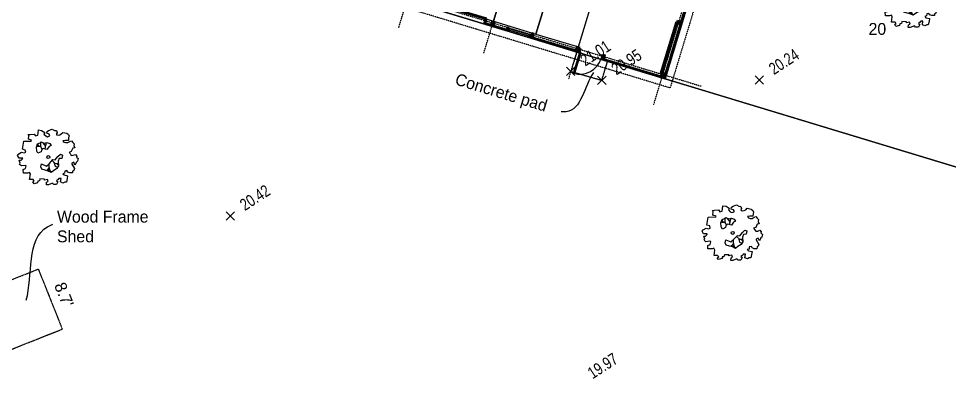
# Model space of a CAD drawing. Header units: inches. Extents: x -625442 to 34963, y -27993 to 66986.
# Drawn here: x -335138 to -333629, y 29315 to 29901 of the extents above; entities that cross this region are included whole.
import ezdxf
from ezdxf.enums import TextEntityAlignment as Align

# ---------------------------------------------------------------- set-up
doc = ezdxf.new("R2010")
doc.units = ezdxf.units.IN
doc.header["$LTSCALE"] = 0.5
doc.header["$MEASUREMENT"] = 0
doc.linetypes.add('DASHED2', pattern=[0.375, 0.25, -0.125])
doc.linetypes.add('HIDDEN2', pattern=[0.1875, 0.125, -0.0625])
for name, color, linetype in [('BUILDING', 253, 'DASHED2'), ('EDGE OF CONCRETE', 253, 'DASHED2'), ('P-ABOVE', 201, 'HIDDEN2'), ('P-BELOW-LIGHT', 143, 'Continuous'), ('P-BELOW-MED', 145, 'Continuous'), ('P-DOOR', 51, 'Continuous'), ('P-WALL', 90, 'Continuous'), ('P-WINDOW', 213, 'Continuous'), ('SPOT ELEVATION TEXT', 252, 'Continuous'), ('TEXT', 7, 'Continuous'), ('Trees-Anno', 43, 'Continuous'), ('TreesMARK', 46, 'Continuous')]:
    doc.layers.add(name, color=color, linetype=linetype)
doc.styles.add('BLDG', font='IC-Romans.shx', dxfattribs={"width": 0.8})
doc.styles.add('TXT', font='IC-Romans.shx')
doc.dimstyles.new('20 SCALE', dxfattribs={"dimtxt": 1.6, "dimasz": 2, "dimexe": 0.18, "dimexo": 0.0625, "dimgap": 0.04, "dimtad": 0, "dimdec": 1, "dimzin": 0, "dimdsep": 46, "dimtxsty": 'BLDG', "dimcen": 0.09, "dimaunit": 1, "dimadec": 4, "dimazin": 0, "dimtfac": 1, "dimtdec": 1, "dimtofl": 0, "dimtmove": 2, "dimatfit": 3, "dimfxl": 1, "dimtolj": 1, "dimtzin": 0, "dimarcsym": 0})

# ---------------------------------------------------------------- blocks, each defined once
blk = doc.blocks.new('SPT10')
at = {"color": 0, "linetype": 'Continuous'}
for p, q in [((-0.354, -0.354), (0.354, 0.354)), ((0.354, -0.354), (-0.354, 0.354))]:
    blk.add_line(p, q, dxfattribs=at)
blk = doc.blocks.new('TREE11')
at = {"linetype": 'Continuous'}
for p, q in [((-0.134, 0.178), (-0.184, 0.176)), ((-0.156, 0.177), (-0.179, 0.211)), ((-0.132, 0.24), (-0.134, 0.178)), ((-0.134, 0.178), (-0.103, 0.129)), ((-0.094, 0.242), (-0.047, 0.184)), ((-0.034, 0.247), (-0.058, 0.14)), ((0.008, -0.119), (0.006, -0.244)), ((0.065, -0.059), (0.113, -0.104)), ((0.096, -0.089), (0.115, -0.156)), ((0.113, -0.104), (0.17, -0.108)), ((0.115, -0.156), (0.157, -0.173)), ((0.141, -0.107), (0.163, -0.133)), ((0.006, -0.194), (-0.03, -0.231)), ((0.008, -0.167), (0.027, -0.23)), ((0.027, -0.23), (0.058, -0.256))]:
    blk.add_line(p, q, dxfattribs=at)
for points in [[(-0.04, 0.357), (-0.015, 0.344), (0.008, 0.351), (0.028, 0.361), (0.015, 0.389), (-0.027, 0.402), (-0.019, 0.434), (0.006, 0.451), (0.063, 0.474), (0.102, 0.449), (0.138, 0.447), (0.147, 0.41), (0.136, 0.393), (0.141, 0.378), (0.17, 0.37), (0.196, 0.378), (0.22, 0.391), (0.243, 0.415), (0.313, 0.402), (0.339, 0.381), (0.35, 0.351), (0.344, 0.329), (0.34, 0.28), (0.289, 0.282), (0.248, 0.275), (0.265, 0.252), (0.293, 0.244), (0.328, 0.244), (0.361, 0.265), (0.39, 0.275), (0.412, 0.246), (0.437, 0.224), (0.433, 0.195), (0.446, 0.154), (0.413, 0.148), (0.388, 0.092), (0.354, 0.079), (0.368, 0.058), (0.388, 0.027), (0.422, 0.031), (0.457, 0.043), (0.483, 0.016), (0.474, 0.001), (0.503, -0.026), (0.494, -0.071), (0.476, -0.084), (0.45, -0.136), (0.429, -0.087), (0.398, -0.104), (0.399, -0.119), (0.44, -0.196), (0.432, -0.226), (0.411, -0.238), (0.409, -0.268), (0.363, -0.268), (0.329, -0.255), (0.315, -0.23), (0.28, -0.238), (0.276, -0.273), (0.246, -0.282), (0.266, -0.303), (0.327, -0.315), (0.32, -0.365), (0.306, -0.423), (0.28, -0.423), (0.248, -0.44), (0.207, -0.421), (0.216, -0.36), (0.179, -0.362), (0.166, -0.381), (0.14, -0.4), (0.162, -0.419), (0.138, -0.464), (0.091, -0.464), (0.072, -0.441), (0.001, -0.467), (-0.033, -0.467), (-0.028, -0.422), (-0.003, -0.413), (-0.014, -0.379), (-0.063, -0.389), (-0.062, -0.374), (-0.141, -0.37), (-0.149, -0.404), (-0.177, -0.406), (-0.18, -0.435), (-0.24, -0.45), (-0.26, -0.42), (-0.236, -0.405), (-0.254, -0.38), (-0.315, -0.38), (-0.303, -0.291), (-0.316, -0.259), (-0.349, -0.272), (-0.418, -0.27), (-0.422, -0.212), (-0.383, -0.196), (-0.372, -0.151), (-0.384, -0.142), (-0.455, -0.151), (-0.484, -0.125), (-0.473, -0.106), (-0.49, -0.053), (-0.458, -0.053), (-0.439, -0.033), (-0.432, -0.017), (-0.493, -0.016), (-0.518, 0.028), (-0.497, 0.053), (-0.45, 0.082), (-0.409, 0.069), (-0.382, 0.08), (-0.388, 0.119), (-0.437, 0.131), (-0.412, 0.266), (-0.287, 0.27), (-0.282, 0.283), (-0.337, 0.3), (-0.331, 0.357), (-0.341, 0.379), (-0.305, 0.383), (-0.238, 0.387), (-0.216, 0.358), (-0.176, 0.368), (-0.17, 0.404), (-0.164, 0.459), (-0.113, 0.45), (-0.059, 0.418), (-0.073, 0.387)], [(-0.118, 0.258), (-0.067, 0.236), (-0.022, 0.249), (0.027, 0.23), (0.047, 0.196), (0.015, 0.181), (-0.022, 0.128), (-0.087, 0.145), (-0.114, 0.117), (-0.121, 0.09), (-0.174, 0.064), (-0.194, 0.1), (-0.201, 0.17), (-0.18, 0.224), (-0.136, 0.243)], [(0.014, -0.114), (0.079, -0.044), (0.118, -0.048), (0.163, 0.008), (0.206, 0.048), (0.241, 0.034), (0.227, -0.023), (0.185, -0.025), (0.166, -0.07), (0.171, -0.149), (0.145, -0.196), (0.088, -0.232), (0.048, -0.263), (-0.004, -0.237), (-0.053, -0.224), (-0.108, -0.207), (-0.126, -0.167), (-0.115, -0.115), (-0.029, -0.154)]]:
    blk.add_lwpolyline(points, close=True, dxfattribs=at)
blk.add_circle((0, 0), 0.0248, dxfattribs=at)

msp = doc.modelspace()

# ---------------------------------------------------------------- linework, layer by layer
at = {"layer": 'BUILDING'}
for points in [[(-333914.18984, 30382.13564), (-334089.8914, 29803.29441)], [(-335013.0978, 30083.52463), (-334089.8914, 29803.29441)], [(-334533.31371, 29937.89089), (-334345.95488, 29881.01996)], [(-334049.88714, 29935.08672), (-334089.8914, 29803.29441)], [(-334309.5931, 29869.9827), (-334089.8914, 29803.29441)], [(-335216.03652, 29450.64368), (-335106.5044, 29494.31407)], [(-335106.5044, 29494.31407), (-335067.64474, 29396.848)], [(-335177.17685, 29353.17761), (-335067.64474, 29396.848)]]:
    msp.add_lwpolyline(points, dxfattribs=at)
at = {"layer": 'DEFPOINTS'}
msp.add_line((-328536.65843, 28117.67999), (-343489.67582, 32656.5212), dxfattribs=at)
at = {"layer": 'EDGE OF CONCRETE'}
msp.add_lwpolyline([(-334233.01218, 29846.73732), (-334242.98033, 29815.24461), (-334192.61137, 29800.83069), (-334183.17866, 29831.61084)], dxfattribs=at)
at = {"layer": 'P-ABOVE'}
for p, q in [((-334521.94098, 29886.18719), (-334319.41804, 30553.39029)), ((-334384.14898, 29844.36178), (-334181.62604, 30511.56489)), ((-334246.35698, 29802.53638), (-334043.83404, 30469.73948)), ((-334108.56498, 29760.71097), (-333906.04204, 30427.91408)), ((-335067.85953, 30105.89481), (-334031.93467, 29791.45001))]:
    msp.add_line(p, q, dxfattribs=at)
msp.add_lwpolyline([(-334775.68446, 30906.98731), (-333691.72072, 30577.96078), (-333737.03157, 30428.68612), (-333874.82357, 30470.51152), (-334081.89418, 29788.3263), (-335028.06592, 30075.52741)], close=True, dxfattribs=at)
at = {"layer": 'P-BELOW-LIGHT'}
msp.add_line((-334089.88729, 29803.30794), (-332814.83111, 29416.27719), dxfattribs=at)
for points in [[(-334402.31092, 30032.41565), (-334437.16543, 29917.58898), (-334368.26943, 29896.67628), (-334333.41492, 30011.50295)], [(-334333.41492, 30011.50295), (-334368.26943, 29896.67628), (-334299.37343, 29875.76358), (-334264.51892, 29990.59024)], [(-334264.51892, 29990.59024), (-334299.37343, 29875.76358), (-334230.47743, 29854.85087), (-334195.62292, 29969.67754)]]:
    msp.add_lwpolyline(points, close=True, dxfattribs=at)
at = {"layer": 'P-BELOW-MED'}
for p, q in [((-334379.30883, 29899.50465), (-334381.70106, 29900.23079)), ((-334347.09975, 29882.41253), (-334344.06692, 29887.23974)), ((-334345.66442, 29881.97685), (-334345.50226, 29887.67542)), ((-334344.0411, 29880.43905), (-334311.50688, 29870.56361)), ((-334310.34506, 29874.39117), (-334342.87928, 29884.26661)), ((-334309.30264, 29870.93959), (-334306.26981, 29875.7668)), ((-334307.86731, 29870.50391), (-334307.70515, 29876.20248)), ((-334307.43163, 29871.93924), (-334302.2441, 29876.63494)), ((-334303.98683, 29870.89361), (-334305.6889, 29877.68058)), ((-334229.34948, 29848.23818), (-334230.07562, 29845.84595)), ((-334229.71255, 29847.04207), (-334226.58403, 29851.84023)), ((-334228.18153, 29846.57734), (-334228.11505, 29852.30495)), ((-334193.73353, 29836.12099), (-334190.60501, 29840.91915)), ((-334192.20251, 29835.65626), (-334192.13603, 29841.38388)), ((-334191.83944, 29836.85237), (-334186.65192, 29841.54807)), ((-334188.39464, 29835.80674), (-334190.09672, 29842.59371)), ((-334191.83944, 29836.85237), (-334192.56558, 29834.46015))]:
    msp.add_line(p, q, dxfattribs=at)
for points in [[(-334192.27512, 29835.41704), (-334090.55783, 29804.54176), (-334051.42494, 29933.4634)], [(-334191.83944, 29836.85237), (-334091.55748, 29806.41277), (-334052.86027, 29933.89908)], [(-334382.77735, 29893.24211), (-334380.74417, 29899.94034)], [(-334382.77735, 29893.24211), (-334345.66442, 29881.97685)], [(-334380.90633, 29894.24177), (-334379.30883, 29899.50465)], [(-334380.90633, 29894.24177), (-334346.66407, 29883.84786)], [(-334309.30264, 29870.93959), (-334229.78517, 29846.80284)], [(-334307.43163, 29871.93924), (-334227.81846, 29847.77345)]]:
    msp.add_lwpolyline(points, dxfattribs=at)
for points in [[(-334345.50226, 29887.67542), (-334344.06692, 29887.23974), (-334345.66442, 29881.97685), (-334347.09975, 29882.41253)], [(-334097.86279, 29811.46184), (-334072.1605, 29896.13694), (-334070.72516, 29895.70126), (-334096.42745, 29811.02616)], [(-334095.55609, 29813.89683), (-334071.59653, 29892.83059), (-334070.16119, 29892.39491), (-334094.12076, 29813.46115)], [(-334307.70515, 29876.20248), (-334306.26981, 29875.7668), (-334307.86731, 29870.50391), (-334309.30264, 29870.93959)], [(-334228.11505, 29852.30495), (-334226.58403, 29851.84023), (-334228.18153, 29846.57734), (-334229.71255, 29847.04207)], [(-334190.60501, 29840.91915), (-334192.13603, 29841.38388), (-334193.73353, 29836.12099), (-334192.20251, 29835.65626)]]:
    msp.add_lwpolyline(points, close=True, dxfattribs=at)
at = {"layer": 'P-DOOR'}
for points in [[(-334494.14309, 29936.45157), (-334494.72399, 29934.53779), (-334379.89733, 29899.68329), (-334379.31642, 29901.59706)], [(-334228.18153, 29846.57734), (-334226.65051, 29846.11261), (-334237.10686, 29811.66461), (-334238.63788, 29812.12934)]]:
    msp.add_lwpolyline(points, close=True, dxfattribs=at)
msp.add_arc((-334228.18153, 29846.57734), 36, 253.11484956, 343.11484956, dxfattribs=at)
at = {"layer": 'P-WALL'}
for p, q in [((-334372.88282, 29891.80631), (-334365.39876, 29895.80492)), ((-334367.14149, 29890.06358), (-334371.14009, 29897.54764)), ((-334064.11247, 29896.8292), (-334071.59653, 29892.83059)), ((-334069.8538, 29898.57193), (-334065.85519, 29891.08787)), ((-334235.09082, 29849.9809), (-334227.60676, 29853.97951)), ((-334229.34948, 29848.23818), (-334233.34809, 29855.72224)), ((-334097.29882, 29808.1555), (-334089.81476, 29812.1541)), ((-334091.55748, 29806.41277), (-334095.55609, 29813.89683))]:
    msp.add_line(p, q, dxfattribs=at)
for points in [[(-334192.56558, 29834.46015), (-334089.8914, 29803.29441), (-334049.88714, 29935.08672)], [(-334384.02469, 29892.57568), (-334381.70106, 29900.23079)], [(-334384.02469, 29892.57568), (-334345.95488, 29881.01996)], [(-334309.5931, 29869.9827), (-334230.07562, 29845.84595)]]:
    msp.add_lwpolyline(points, dxfattribs=at)
for points in [[(-334365.39876, 29895.80492), (-334371.14009, 29897.54764), (-334372.88282, 29891.80631), (-334367.14149, 29890.06358)], [(-334065.85519, 29891.08787), (-334071.59653, 29892.83059), (-334069.8538, 29898.57193), (-334064.11247, 29896.8292)], [(-334302.2441, 29876.63494), (-334305.6889, 29877.68058), (-334307.43163, 29871.93924), (-334303.98683, 29870.89361)], [(-334227.60676, 29853.97951), (-334233.34809, 29855.72224), (-334235.09082, 29849.9809), (-334229.34948, 29848.23818)], [(-334186.65192, 29841.54807), (-334190.09672, 29842.59371), (-334191.83944, 29836.85237), (-334188.39464, 29835.80674)], [(-334089.81476, 29812.1541), (-334095.55609, 29813.89683), (-334097.29882, 29808.1555), (-334091.55748, 29806.41277)]]:
    msp.add_lwpolyline(points, close=True, dxfattribs=at)
at = {"layer": 'P-WINDOW'}
msp.add_line((-334310.92597, 29872.47739), (-334343.46019, 29882.35283), dxfattribs=at)
for points in [[(-334345.95488, 29881.01996), (-334344.0411, 29880.43905), (-334342.87928, 29884.26661), (-334344.79306, 29884.84752)], [(-334311.50688, 29870.56361), (-334309.5931, 29869.9827), (-334308.43128, 29873.81026), (-334310.34506, 29874.39117)]]:
    msp.add_lwpolyline(points, close=True, dxfattribs=at)

# ---------------------------------------------------------------- block references
at = {"layer": 'SPOT ELEVATION TEXT', "xscale": 19.2, "yscale": 19.2, "zscale": 19.2}
for p in [(-334242.98033, 29815.24461), (-334192.61137, 29800.83069), (-333937.1298, 29801.39129), (-334794.98157, 29580.64647)]:
    msp.add_blockref('SPT10', p, dxfattribs=at)
at = {"layer": 'TreesMARK', "color": 46, "xscale": 96, "yscale": 96, "zscale": 96}
for p in [(-333692.52971, 29931.4673), (-335090.23004, 29676.13973), (-333980.36498, 29553.0693)]:
    msp.add_blockref('TREE11', p, dxfattribs=at)

# ---------------------------------------------------------------- texts
at = {"layer": 'SPOT ELEVATION TEXT', "style": 'BLDG', "width": 0.8}
for s, p in [('21.01', (-334197.86816, 29836.84442)), ('20.95', (-334147.49919, 29822.4305)), ('20.24', (-333892.01762, 29822.9911)), ('20.42', (-334749.86939, 29602.24628)), ('19.97', (-334186.00486, 29329.17577))]:
    msp.add_text(s, height=19.2, rotation=33, dxfattribs=at).set_placement(p, align=Align.CENTER)
at = {"layer": 'TEXT', "char_height": 19.2, "attachment_point": 2, "style": 'TXT'}
for s, insert, rotation in [('Concrete pad', (-334352.77486, 29790.28788), 343.11484957), ("8.7'", (-335055.66898, 29456.23899), 291.73714164)]:
    msp.add_mtext(s, dxfattribs=dict(at, insert=insert, rotation=rotation))
at = {"layer": 'TEXT', "insert": (-335076.12156, 29588.94727), "char_height": 19.2, "attachment_point": 1, "style": 'TXT'}
msp.add_mtext('Wood Frame \\PShed', dxfattribs=at)
at = {"layer": 'Trees-Anno', "insert": (-333731.47831, 29874.28031), "char_height": 19.2, "attachment_point": 9, "style": 'TXT'}
msp.add_mtext('20', dxfattribs=at)

# ---------------------------------------------------------------- leaders
at = {"layer": 'TEXT', "path_type": 1}
for points in [[(-334206.1783, 29813.17851), (-334250.547, 29749.56902), (-334258.51821, 29749.41859)], [(-335126.10307, 29443.83985), (-335091.27062, 29563.01373), (-335082.8344, 29567.0951)]]:
    msp.add_leader(points, dimstyle='20 SCALE', dxfattribs=at)

doc.saveas('drawing.dxf')
